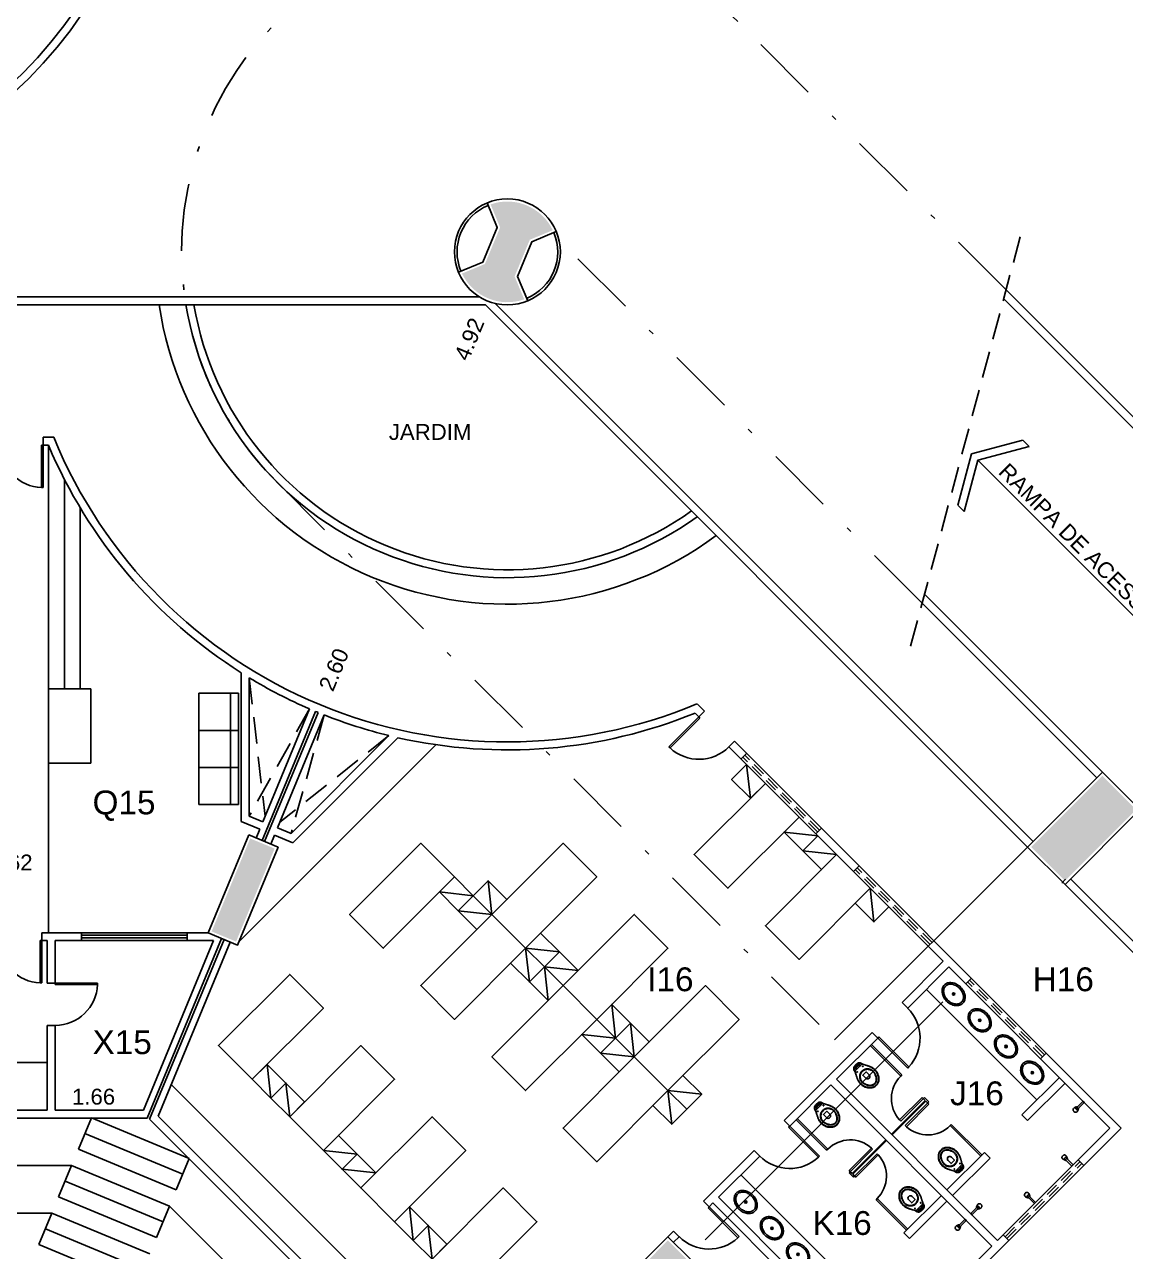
# Model space of a CAD drawing. Extents: x 652 to 872, y -56 to 210.
# Drawn here: x 791.13 to 811.92, y 169.76 to 192.92 of the extents above; entities that cross this region are included whole.
import ezdxf

# ---------------------------------------------------------------- set-up
doc = ezdxf.new("R2010")
doc.units = 0
doc.header["$LTSCALE"] = 2
doc.header["$PDMODE"] = 3
doc.linetypes.add('DASHDOT2', pattern=[12.7, 6.35, -3.175, 0, -3.175])
doc.linetypes.add('HIDDEN', pattern=[0.375, 0.25, -0.125])
doc.layers.get('0').update_dxf_attribs({"linetype": 'CONTINUOUS'})
doc.layers.get('DEFPOINTS').update_dxf_attribs({"linetype": 'CONTINUOUS'})
for name, color, linetype in [('ARQUIBANCADA-ARY', 2, 'CONTINUOUS'), ('DIVISÓRIAS-ARY', 2, 'CONTINUOUS'), ('ESCADA-ARY', 7, 'CONTINUOUS'), ('ESQUADRIA-ALTA-ARY', 7, 'HIDDEN'), ('ESQUADRIA-ARY', 2, 'CONTINUOUS'), ('HACHURAS-ARY', 9, 'CONTINUOUS'), ('INDIC-CORTE-TBS', 4, 'DASHDOT2'), ('INDICAÇÕES-ARY', 2, 'CONTINUOUS'), ('L_DECA', 7, 'CONTINUOUS'), ('MOBILIÁRIO-ARY', 7, 'CONTINUOUS'), ('PAREDE-ALTA-ARY', 1, 'CONTINUOUS'), ('PAREDE-BAIXA-ARY', 2, 'CONTINUOUS'), ('PEÇAS-SANIT-ARY', 7, 'CONTINUOUS'), ('PILAR-RED-ARY', 5, 'CONTINUOUS'), ('PILARES-PRINC-ARY', 5, 'CONTINUOUS'), ('PROJ-COBERTURA-ARY', 7, 'DASHDOT2'), ('RAMPA-ARY', 2, 'CONTINUOUS'), ('RAMPA-INT-ARY', 7, 'CONTINUOUS'), ('RAMPA-PROJ-ARY', 7, 'HIDDEN'), ('TEXTO-PB-COR-ARY', 12, 'CONTINUOUS'), ('TEXTO-PB-COTAS-ARY', 12, 'CONTINUOUS')]:
    doc.layers.add(name, color=color, linetype=linetype)
doc.styles.add('ARIAL', font='arial.ttf', dxfattribs={"height": 0.5})
doc.styles.add('SEM_ESCALA', font='arial.ttf')
doc.dimstyles.new('DIMTIC100-ARY', dxfattribs={"dimtxt": 0.3, "dimasz": 0.12, "dimexe": 0.1, "dimexo": 0.15, "dimgap": 0.1, "dimtad": 1, "dimjust": 1, "dimtoh": 1, "dimrnd": 0.01, "dimzin": 0, "dimdsep": 46, "dimtxsty": 'SEM_ESCALA', "dimblk1": 'NONE', "dimblk2": 'NONE', "dimsah": 1, "dimcen": -0.1, "dimdle": 0.06, "dimse1": 1, "dimse2": 1, "dimsd1": 1, "dimsd2": 1, "dimclrd": 1, "dimclre": 1, "dimclrt": 2, "dimadec": 0, "dimazin": 0, "dimtfac": 1, "dimtix": 1, "dimtmove": 2, "dimatfit": 3, "dimldrblk": 'NONE', "dimfxl": 1, "dimtolj": 1, "dimtzin": 0, "dimarcsym": 0})

# ---------------------------------------------------------------- blocks, each defined once
blk = doc.blocks.new('CHUVEIRO')
at = {"layer": 'PEÇAS-SANIT-ARY'}
for p, q in [((-0.029, 0.168), (-0.043, 0.208)), ((-0.015, 0.17), (0.015, 0.17)), ((-0.015, 0), (-0.015, 0.17)), ((0.015, 0), (-0.015, 0)), ((0.015, 0.17), (0.015, 0)), ((0.043, 0.207), (0.03, 0.175))]:
    blk.add_line(p, q, dxfattribs=at)
for points in [[(0.045, 0.22, 0.109452), (0.042, 0.235, 0.102376), (0.032, 0.248, 0.093737), (0.017, 0.257, 0.088426), (0, 0.26, 0.088426), (-0.017, 0.257, 0.093737), (-0.032, 0.248, 0.102376), (-0.042, 0.235, 0.109452), (-0.045, 0.22, 0.085068), (-0.043, 0.208, 0.102376)], [(0.015, 0.153, 0.061293), (0.021, 0.157, 0.104065), (0.028, 0.166, 0.115836), (0.03, 0.175, 0.115836), (0.028, 0.184, 0.104065), (0.021, 0.193, 0.09084), (0.012, 0.198, 0.083285), (0, 0.2, 0.083285), (-0.012, 0.198, 0.09084), (-0.021, 0.193, 0.104065), (-0.028, 0.184, 0.115836), (-0.03, 0.175, 0.115836), (-0.028, 0.166, 0.104065), (-0.021, 0.157, 0.061293), (-0.015, 0.153, 0.083285)], [(0.043, 0.207, 0.093692), (0.045, 0.22, 0.109452)]]:
    blk.add_lwpolyline(points, format="xyb", dxfattribs=at)
blk = doc.blocks.new('CUB01')
at = {"layer": 'L_DECA'}
blk.add_lwpolyline([(-24.5, -18.7, 0.124977), (-22.8, -25.6, 0.105809), (-17.3, -31.9, 0.086634), (-9.6, -35.9, 0.076682), (0, -37.4, 0.076682), (9.6, -35.9, 0.086634), (17.3, -31.9, 0.105809), (22.8, -25.6, 0.124977), (24.5, -18.7, 0.124977), (22.8, -11.8, 0.105809), (17.3, -5.5, 0.086634), (9.6, -1.5, 0.076682), (0, 0, 0.076682), (-9.6, -1.5, 0.086634), (-17.3, -5.5, 0.105809), (-22.8, -11.8, 0.124977)], format="xyb", close=True, dxfattribs=at)
at = {"layer": 'L_DECA', "color": 1}
blk.add_lwpolyline([(0.1, -2.9, 0.074123), (-8.3, -4.1, 0.084852), (-15, -7.5, 0.106323), (-19.8, -12.9, 0.128843), (-21.3, -18.6, 0.128843), (-19.8, -24.4, 0.106323), (-15, -29.8, 0.084852), (-8.3, -33.1, 0.074123), (0.1, -34.4, 0.074123), (8.6, -33.1, 0.084852), (15.3, -29.8, 0.106323), (20, -24.4, 0.128843), (21.5, -18.6, 0.128843), (20, -12.9, 0.106323), (15.3, -7.5, 0.084852), (8.6, -4.1, 0.074123)], format="xyb", close=True, dxfattribs=at)
for radius in [2.25, 1.06]:
    blk.add_circle((0.1, -18.7), radius, dxfattribs=at)
blk = doc.blocks.new('RAV10')
at = {"layer": 'L_DECA'}
blk.add_lwpolyline([(4.6, -12.9), (8.2, -12.9), (8.2, -12.9), (8.7, -13), (9.2, -13.2), (9.6, -13.5), (9.9, -14), (10.1, -14.3), (10.1, -14.3), (10.1, -14.3), (10.1, -14.3), (10.1, -14.3), (10.1, -14.3), (12.2, -18), (12.2, -18), (12.5, -18.6), (12.8, -19.1), (13.1, -19.6), (13.3, -20.1), (13.3, -20.1), (13.6, -20.6), (13.9, -21.1), (14.2, -21.5), (14.5, -22.1), (14.7, -22.6), (15, -23.1), (15.3, -23.6), (15.5, -24.1), (15.5, -24.1), (15.9, -24.8), (16.3, -25.6), (16.6, -26.3), (16.9, -27), (17.2, -27.8), (17.5, -28.6), (17.8, -29.4), (18, -30.2), (18, -30.2), (18.3, -31.4), (18.6, -32.6), (18.8, -33.9), (19, -35.2), (19.1, -36.4), (19.1, -37.7), (19.1, -39), (19, -40.3), (19, -40.3), (18.8, -41.6), (18.6, -42.9), (18.2, -44.2), (17.9, -45.5), (17.4, -46.8), (16.9, -48), (16.4, -49.3), (15.8, -50.4), (15.8, -50.4), (15.2, -51.4), (14.6, -52.3), (13.9, -53.1), (13.3, -53.9), (12.5, -54.8), (11.7, -55.5), (10.9, -56.3), (10.1, -57), (10.1, -57), (9, -57.8), (7.9, -58.5), (6.6, -59.1), (5.4, -59.6), (4.1, -60), (2.8, -60.3), (1.4, -60.4), (0, -60.5), (0, -60.5), (-1.4, -60.4), (-2.7, -60.3), (-4, -60), (-5.3, -59.6), (-6.6, -59.1), (-7.8, -58.5), (-9, -57.8), (-10.1, -57), (-10.1, -57), (-10.9, -56.3), (-11.7, -55.5), (-12.5, -54.8), (-13.2, -53.9), (-13.9, -53.1), (-14.5, -52.3), (-15.1, -51.4), (-15.7, -50.4), (-15.7, -50.4), (-16.3, -49.3), (-16.9, -48), (-17.4, -46.8), (-17.8, -45.5), (-18.2, -44.2), (-18.5, -42.9), (-18.7, -41.6), (-19, -40.3), (-19, -40.3), (-19, -39), (-19, -37.7), (-19, -36.4), (-18.9, -35.2), (-18.7, -33.9), (-18.5, -32.6), (-18.2, -31.4), (-17.9, -30.2), (-17.9, -30.2), (-17.7, -29.4), (-17.4, -28.6), (-17.1, -27.8), (-16.9, -27), (-16.6, -26.3), (-16.2, -25.6), (-15.8, -24.8), (-15.5, -24.1), (-15.5, -24.1), (-15.2, -23.6), (-15, -23.1), (-14.7, -22.6), (-14.4, -22.1), (-14.2, -21.5), (-13.9, -21.1), (-13.6, -20.6), (-13.3, -20.1), (-13.3, -20.1), (-13.1, -19.6), (-12.8, -19.1), (-12.4, -18.6), (-12.1, -18), (-10.1, -14.3), (-10.1, -14.3), (-10.1, -14.3), (-10.1, -14.3), (-10.1, -14.3), (-10.1, -14.3), (-9.8, -14), (-9.8, -14), (-9.6, -13.5), (-9.1, -13.2), (-8.6, -13), (-8.1, -12.9), (-4.5, -12.9)], dxfattribs=at)
at = {"layer": 'L_DECA', "color": 1}
for points in [[(12.2, -18), (13.3, -20.1), (13.3, -20.1), (13.6, -20.6), (13.8, -21.1), (14.1, -21.5), (14.3, -22.1), (14.5, -22.6), (14.7, -23.1), (15, -23.6), (15.2, -24.1), (15.2, -24.1), (15.5, -24.8), (15.9, -25.6), (16.2, -26.3), (16.6, -27.1), (16.9, -27.8), (17.1, -28.5), (17.4, -29.4), (17.6, -30.2), (17.6, -30.2), (17.9, -31.4), (18.1, -32.6), (18.3, -33.9), (18.5, -35.2), (18.5, -36.4), (18.5, -37.7), (18.5, -39), (18.4, -40.3), (18.4, -40.3), (18.2, -41.6), (17.9, -42.9), (17.6, -44.2), (17.2, -45.5), (16.7, -46.8), (16.2, -48), (15.6, -49.3), (15, -50.4), (15, -50.4), (14.4, -51.2), (13.9, -52), (13.3, -52.8), (12.8, -53.5), (12.2, -54.2), (11.5, -54.9), (10.9, -55.5), (10.1, -56.2), (10.1, -56.2), (9, -57.1), (7.9, -57.8), (6.6, -58.4), (5.4, -58.9), (4.1, -59.3), (2.8, -59.6), (1.4, -59.8), (0, -59.8), (0, -59.8), (-1.4, -59.8), (-2.7, -59.6), (-4.1, -59.3), (-5.3, -58.9), (-6.6, -58.4), (-7.8, -57.8), (-9, -57.1), (-10.1, -56.2), (-10.1, -56.2), (-10.8, -55.5), (-11.5, -54.9), (-12.1, -54.2), (-12.7, -53.5), (-13.3, -52.8), (-13.9, -52), (-14.4, -51.2), (-14.9, -50.4), (-14.9, -50.4), (-15.5, -49.3), (-16.1, -48), (-16.6, -46.8), (-17.1, -45.5), (-17.5, -44.2), (-17.9, -42.9), (-18.1, -41.6), (-18.3, -40.3), (-18.3, -40.3), (-18.4, -39.1), (-18.5, -37.7), (-18.5, -36.4), (-18.4, -35.2), (-18.2, -33.9), (-18, -32.6), (-17.8, -31.4), (-17.5, -30.2), (-17.5, -30.2), (-17.3, -29.4), (-17, -28.6), (-16.8, -27.8), (-16.5, -27.1), (-16.2, -26.3), (-15.8, -25.6), (-15.5, -24.8), (-15.2, -24.1), (-15.2, -24.1), (-15, -23.6), (-14.7, -23.1), (-14.5, -22.6), (-14.2, -22.1), (-14, -21.5), (-13.7, -21.1), (-13.5, -20.6), (-13.2, -20.1), (-12.1, -18)], [(-12.9, -30.2), (-12.9, -30.2), (-12.4, -29.3), (-11.9, -28.4), (-11.2, -27.7), (-10.6, -26.9), (-9.9, -26.2), (-9.2, -25.6), (-8.4, -25), (-7.5, -24.4), (-6.7, -23.9), (-5.8, -23.5), (-4.9, -23.1), (-3.9, -22.8), (-3, -22.6), (-2, -22.4), (-1, -22.3), (0, -22.2), (0, -22.2), (1, -22.3), (2, -22.4), (3, -22.6), (4, -22.8), (5, -23.1), (5.8, -23.5), (6.8, -23.9), (7.6, -24.4), (8.5, -25), (9.3, -25.6), (10, -26.2), (10.6, -26.9), (11.3, -27.7), (12, -28.4), (12.5, -29.3), (13, -30.2), (13, -30.2), (13.6, -31.3), (14, -32.6), (14.3, -33.8), (14.6, -35.1), (14.7, -36.4), (14.7, -37.7), (14.7, -39), (14.4, -40.3), (14.4, -40.3), (14.2, -41.6), (13.8, -42.9), (13.4, -44.2), (12.9, -45.5), (12.4, -46.8), (11.7, -48), (11.1, -49.3), (10.4, -50.4), (10.4, -50.4), (9.4, -51.7), (8.4, -52.8), (7.2, -53.8), (5.9, -54.6), (4.5, -55.2), (3.1, -55.8), (1.5, -56.1), (0, -56.2), (0, -56.2), (-1.5, -56.1), (-3.1, -55.8), (-4.4, -55.2), (-5.8, -54.6), (-7.1, -53.8), (-8.3, -52.8), (-9.3, -51.7), (-10.3, -50.4), (-10.3, -50.4), (-11, -49.3), (-11.7, -48), (-12.3, -46.8), (-12.8, -45.5), (-13.3, -44.2), (-13.7, -42.9), (-14.1, -41.6), (-14.4, -40.3), (-14.4, -40.3), (-14.6, -39), (-14.7, -37.7), (-14.6, -36.4), (-14.5, -35.1), (-14.2, -33.8), (-13.9, -32.6), (-13.5, -31.3), (-12.9, -30.2)], [(-12, -30.2), (-12, -30.2), (-11.5, -29.4), (-11, -28.6), (-10.4, -27.9), (-9.8, -27.2), (-9.1, -26.7), (-8.5, -26.1), (-7.7, -25.5), (-6.9, -25), (-6.1, -24.6), (-5.3, -24.2), (-4.5, -23.9), (-3.6, -23.6), (-2.8, -23.4), (-1.8, -23.2), (-0.9, -23.2), (0, -23.1), (0, -23.1), (0.9, -23.2), (1.9, -23.2), (2.8, -23.4), (3.6, -23.6), (4.5, -23.9), (5.4, -24.2), (6.2, -24.6), (7, -25), (7.7, -25.5), (8.5, -26.1), (9.2, -26.7), (9.8, -27.2), (10.4, -27.9), (11, -28.6), (11.5, -29.4), (12, -30.2), (12, -30.2), (12.7, -31.3), (13.2, -32.6), (13.6, -33.8), (13.9, -35), (14.1, -36.4), (14.1, -37.7), (14.1, -39), (13.9, -40.3), (13.9, -40.3), (13.6, -41.7), (13.2, -43), (12.8, -44.3), (12.3, -45.5), (11.7, -46.9), (11.1, -48.1), (10.4, -49.3), (9.6, -50.4), (9.6, -50.4), (8.8, -51.6), (7.8, -52.6), (6.7, -53.5), (5.5, -54.2), (4.2, -54.8), (2.8, -55.3), (1.5, -55.5), (0, -55.7), (0, -55.7), (-1.5, -55.5), (-2.8, -55.3), (-4.2, -54.8), (-5.4, -54.2), (-6.6, -53.5), (-7.7, -52.6), (-8.7, -51.6), (-9.6, -50.4), (-9.6, -50.4), (-10.3, -49.3), (-11, -48.1), (-11.7, -46.9), (-12.2, -45.5), (-12.7, -44.3), (-13.1, -43), (-13.5, -41.7), (-13.8, -40.3), (-13.8, -40.3), (-14, -39), (-14.1, -37.7), (-14, -36.4), (-13.9, -35), (-13.6, -33.8), (-13.2, -32.6), (-12.7, -31.3), (-12, -30.2)], [(-7.7, -9.4), (-8.1, -10.1), (-8.5, -10.8), (-8.6, -11.4), (-8.8, -12.2), (-8.8, -13.1)], [(-5.1, -12.9), (-5.1, -9.7), (-5.1, -7.8), (-5.1, -7.8), (-5.2, -7.6), (-5.3, -7.5), (-5.5, -7.4), (-5.9, -7.6), (-5.9, -7.6), (-6.4, -8), (-7.1, -8.6), (-7.7, -9.4)], [(5.1, -9.3), (5, -8.9), (4.6, -8.3), (3.9, -7.8), (3.1, -7.7), (0, -7.7), (-3.1, -7.7), (-3.1, -7.7), (-3.9, -7.8), (-4.5, -8.3), (-5, -8.9), (-5.1, -9.7)], [(4.6, -12.9), (4.6, -12.9), (4.2, -12.9), (3.9, -12.6), (3.6, -12.4), (3.6, -12), (3.6, -10.7), (3.6, -10.7), (3.6, -10.5), (3.6, -10.4), (3.7, -10.2), (3.9, -10.1), (3.9, -10.1), (3.9, -9.9), (3.9, -9.7), (3.8, -9.5), (3.6, -9.4), (0, -9.4), (-3.5, -9.4), (-3.5, -9.4), (-3.7, -9.5), (-3.9, -9.7), (-3.9, -9.9), (-3.8, -10.1), (-3.8, -10.1), (-3.6, -10.2), (-3.6, -10.4), (-3.5, -10.5), (-3.5, -10.7), (-3.5, -12), (-3.5, -12), (-3.6, -12.4), (-3.8, -12.6), (-4.1, -12.9), (-4.5, -12.9)], [(3.7, -10.3), (0, -10.3), (-3.6, -10.3)], [(5.1, -12.9), (5.1, -9.7), (5.1, -7.8), (5.1, -7.8), (5.2, -7.6), (5.3, -7.5), (5.5, -7.4), (5.9, -7.6), (5.9, -7.6), (6.4, -8), (7.1, -8.6), (7.7, -9.4)], [(7.7, -9.4), (8.1, -10.1), (8.5, -10.8), (8.6, -11.4), (8.8, -12.2), (8.8, -13.1)], [(-4.5, -37), (-4.5, -29), (0, -29)], [(4.6, -37), (4.6, -29), (0, -29)]]:
    blk.add_lwpolyline(points, dxfattribs=at)
at = {"layer": 'L_DECA', "color": 7}
for points in [[(10.1, -14.3), (10.1, -14.3), (10.1, -14.3), (10.1, -14.3), (10.1, -14.3), (10.1, -14.3), (9.6, -11.3), (9.6, -11.3), (9.3, -10.2), (8.9, -9.3), (8.3, -8.5), (7.7, -7.7), (6.9, -7), (6.1, -6.5), (5.1, -6.2), (4.1, -5.9), (4.1, -5.9), (3.6, -5.8), (3.1, -5.7), (2.6, -5.6), (2, -5.6), (1.5, -5.6), (1, -5.5), (0.5, -5.5), (0, -5.5), (0, -5.5), (-0.5, -5.5), (-1, -5.5), (-1.5, -5.6), (-2, -5.6), (-2.5, -5.6), (-3, -5.7), (-3.5, -5.8), (-4, -5.9), (-4, -5.9), (-5, -6.2), (-6, -6.5), (-6.9, -7), (-7.6, -7.7), (-8.2, -8.5), (-8.8, -9.3), (-9.3, -10.2), (-9.6, -11.3), (-10, -14.3), (-10, -14.3), (-10, -14.3), (-10, -14.3), (-10, -14.3), (-10.1, -14.3)], [(-4.5, -12.9), (0, -12.9)], [(4.6, -12.9), (0, -12.9)]]:
    blk.add_lwpolyline(points, dxfattribs=at)
at = {"layer": 'L_DECA', "color": 1}
for centre in [(-7.6, -17), (7.6, -17)]:
    blk.add_circle(centre, 0.672, dxfattribs=at)
blk.add_arc((0, -37), 4.56, 180, 0, dxfattribs=at)
blk = doc.blocks.new('*D115')
at = {"layer": 'DEFPOINTS', "color": 0, "linetype": 'ByBlock', "ltscale": 0.5}
for p in [(784.96, 176.842), (784.96, 175.774), (791.585, 175.774)]:
    blk.add_point(p, dxfattribs=at)
at = {"color": 2, "linetype": 'ByBlock', "ltscale": 0.5, "insert": (790.876, 177.096), "char_height": 0.3, "attachment_point": 5, "style": 'SEM_ESCALA'}
blk.add_mtext('\\A1;6.62', dxfattribs=at)
blk = doc.blocks.new('_NONE')
at = {"color": 0, "linetype": 'ByBlock', "ltscale": 0.5}
blk.add_circle((0, 0), 0.25, dxfattribs=at)
blk = doc.blocks.new('*D116')
at = {"layer": 'DEFPOINTS', "color": 0, "linetype": 'ByBlock', "ltscale": 0.5}
for p in [(791.71, 172.424), (793.375, 172.424), (793.375, 172.424)]:
    blk.add_point(p, dxfattribs=at)
at = {"color": 2, "linetype": 'ByBlock', "ltscale": 0.5, "insert": (792.435, 172.677), "char_height": 0.3, "attachment_point": 5, "style": 'SEM_ESCALA'}
blk.add_mtext('\\A1;1.66', dxfattribs=at)
blk = doc.blocks.new('*D117')
at = {"layer": 'DEFPOINTS', "color": 0, "linetype": 'ByBlock', "ltscale": 0.5}
for p in [(788.56, 172.427), (791.56, 172.427), (791.56, 172.424)]:
    blk.add_point(p, dxfattribs=at)
at = {"color": 2, "linetype": 'ByBlock', "ltscale": 0.5, "insert": (789.269, 172.677), "char_height": 0.3, "attachment_point": 5, "style": 'SEM_ESCALA'}
blk.add_mtext('\\A1;3.00', dxfattribs=at)
blk = doc.blocks.new('*D129')
at = {"layer": 'DEFPOINTS', "color": 0, "linetype": 'ByBlock', "ltscale": 0.5}
for p in [(797.702, 182.48), (797.929, 182.386), (796.707, 180.078)]:
    blk.add_point(p, dxfattribs=at)
at = {"color": 2, "linetype": 'ByBlock', "ltscale": 0.5, "insert": (796.973, 180.739), "char_height": 0.3, "attachment_point": 5, "rotation": 67.5, "style": 'SEM_ESCALA'}
blk.add_mtext('\\A1;2.60', dxfattribs=at)
blk = doc.blocks.new('*D130')
at = {"layer": 'DEFPOINTS', "color": 0, "linetype": 'ByBlock', "ltscale": 0.5}
for p in [(799.833, 187.624), (797.951, 183.081), (798.154, 182.997)]:
    blk.add_point(p, dxfattribs=at)
at = {"color": 2, "linetype": 'ByBlock', "ltscale": 0.5, "insert": (799.529, 186.977), "char_height": 0.3, "attachment_point": 5, "rotation": 67.5, "style": 'SEM_ESCALA'}
blk.add_mtext('\\A1;4.92', dxfattribs=at)

msp = doc.modelspace()

# ---------------------------------------------------------------- hatches: boundary and pattern name
at = {"layer": 'HACHURAS-ARY', "ltscale": 0.5}
for points in [[(800.671, 188.854), (801.104, 189.033, 0.383694), (799.93, 189.52), (800.11, 189.086), (799.823, 188.395), (799.39, 188.215, 0.383694), (800.564, 187.729), (800.384, 188.162)], [(812.117, 178.097), (811.481, 178.734), (810.137, 177.39), (810.774, 176.754)], [(795.853, 177.361), (795.391, 177.553), (794.664, 175.797), (795.126, 175.606)], [(803.632, 169.612), (803.278, 169.966), (801.935, 168.622), (802.289, 168.269)]]:
    msp.add_hatch(color=256, dxfattribs=at).paths.add_polyline_path(points)

# ---------------------------------------------------------------- linework, layer by layer
at = {"layer": 'ARQUIBANCADA-ARY'}
for p, q in [((792.394, 172.277), (792.149, 171.686)), ((794.241, 171.512), (792.394, 172.277)), ((794.119, 171.216), (792.271, 171.982)), ((793.996, 170.921), (792.149, 171.686)), ((780.51, 171.377), (792.021, 171.377)), ((792.021, 171.377), (791.776, 170.786)), ((793.869, 170.612), (792.021, 171.377)), ((794.241, 171.512), (793.996, 170.921)), ((793.746, 170.316), (791.898, 171.082)), ((793.624, 170.021), (791.776, 170.786)), ((780.51, 170.477), (791.648, 170.477)), ((791.648, 170.477), (791.403, 169.886)), ((793.496, 169.712), (791.648, 170.477)), ((793.869, 170.612), (793.624, 170.021)), ((793.869, 170.612), (802.008, 162.473)), ((793.373, 169.416), (791.526, 170.182)), ((793.251, 169.121), (791.403, 169.886))]:
    msp.add_line(p, q, dxfattribs=at)
at = {"layer": 'DIVISÓRIAS-ARY'}
for p, q in [((791.455, 184.175), (791.455, 184.974)), ((791.485, 184.974), (791.455, 184.974)), ((791.485, 184.175), (791.485, 184.974)), ((791.455, 184.175), (791.485, 184.175)), ((803.297, 179.282), (803.862, 179.847)), ((803.318, 179.261), (803.883, 179.826)), ((803.862, 179.847), (803.883, 179.826)), ((803.318, 179.261), (803.297, 179.282)), ((791.43, 174.825), (791.43, 175.624)), ((791.46, 175.624), (791.43, 175.624)), ((791.46, 174.825), (791.46, 175.624)), ((791.43, 174.825), (791.46, 174.825)), ((792.51, 174.824), (791.71, 174.824)), ((791.71, 174.824), (791.71, 174.794)), ((792.51, 174.794), (791.71, 174.794)), ((792.51, 174.794), (792.51, 174.824)), ((807.238, 173.784), (807.259, 173.805)), ((807.804, 173.219), (807.238, 173.784)), ((807.825, 173.24), (807.259, 173.805)), ((807.673, 173.066), (807.097, 173.643)), ((807.694, 173.088), (807.118, 173.664)), ((807.825, 173.24), (807.804, 173.219)), ((807.673, 173.066), (807.694, 173.088)), ((808.133, 172.607), (807.496, 171.97)), ((808.147, 172.593), (807.511, 171.956)), ((807.652, 172.24), (808.076, 172.663)), ((807.674, 172.218), (808.119, 172.663)), ((807.759, 172.134), (808.203, 172.579)), ((807.78, 172.112), (808.203, 172.536)), ((808.097, 172.642), (808.076, 172.663)), ((808.133, 172.607), (808.097, 172.642)), ((808.203, 172.579), (808.119, 172.663)), ((808.182, 172.557), (808.147, 172.593)), ((808.182, 172.557), (808.203, 172.536)), ((805.577, 172.122), (805.555, 172.101)), ((806.121, 171.536), (805.555, 172.101)), ((806.142, 171.557), (805.577, 172.122)), ((806.273, 171.666), (805.697, 172.243)), ((806.294, 171.688), (805.718, 172.264)), ((807.652, 172.24), (807.674, 172.218)), ((807.78, 172.112), (807.759, 172.134)), ((808.607, 172.133), (808.628, 172.154)), ((809.183, 171.557), (808.607, 172.133)), ((809.204, 171.578), (808.628, 172.154)), ((806.754, 171.228), (807.39, 171.864)), ((806.768, 171.214), (807.404, 171.85)), ((806.294, 171.688), (806.273, 171.666)), ((807.121, 171.708), (806.697, 171.284)), ((807.142, 171.687), (806.697, 171.242)), ((807.227, 171.602), (806.782, 171.157)), ((807.121, 171.708), (807.142, 171.687)), ((807.248, 171.581), (807.227, 171.602)), ((806.121, 171.536), (806.142, 171.557)), ((807.248, 171.581), (806.825, 171.157)), ((806.719, 171.263), (806.697, 171.284)), ((806.782, 171.157), (806.697, 171.242)), ((806.754, 171.228), (806.719, 171.263)), ((806.803, 171.178), (806.768, 171.214)), ((806.803, 171.178), (806.825, 171.157)), ((807.228, 170.754), (807.206, 170.733)), ((807.783, 170.157), (807.206, 170.733)), ((807.804, 170.178), (807.228, 170.754)), ((804.056, 170.602), (804.035, 170.581)), ((804.6, 170.016), (804.035, 170.581)), ((804.622, 170.037), (804.056, 170.602)), ((804.6, 170.016), (804.622, 170.037))]:
    msp.add_line(p, q, dxfattribs=at)
at = {"layer": 'DIVISÓRIAS-ARY', "color": 7, "ltscale": 0.5}
for centre, radius, start, end in [((791.46, 175.624), 0.8, 180, 267.8509), ((791.71, 174.824), 0.8, 270, 357.8509), ((808.097, 172.642), 0.6, 135, 222.134), ((808.182, 172.557), 0.6, 227.866, 315), ((806.719, 171.263), 0.6, 47.866, 135), ((806.803, 171.178), 0.6, 315, 42.134)]:
    msp.add_arc(centre, radius, start, end, dxfattribs=at)
at = {"layer": 'ESCADA-ARY', "ltscale": 0.5}
for p, q in [((791.585, 184.974), (791.585, 180.374)), ((791.885, 184.331), (791.885, 180.374)), ((792.185, 183.791), (792.185, 180.374))]:
    msp.add_line(p, q, dxfattribs=at)
at = {"layer": 'ESQUADRIA-ALTA-ARY', "ltscale": 0.5}
for p, q in [((804.657, 179.052), (804.763, 179.158)), ((806.107, 177.673), (804.693, 179.087)), ((806.142, 177.709), (804.728, 179.123)), ((806.072, 177.638), (806.178, 177.744)), ((806.779, 176.931), (806.885, 177.037)), ((808.228, 175.552), (806.814, 176.966)), ((808.264, 175.587), (806.849, 177.001)), ((808.193, 175.517), (808.299, 175.623)), ((808.193, 175.517), (808.299, 175.623)), ((808.9, 174.809), (809.006, 174.915)), ((810.35, 173.431), (808.935, 174.845)), ((810.385, 173.466), (808.971, 174.88)), ((810.314, 173.395), (810.42, 173.501)), ((809.642, 170.036), (811.057, 171.451)), ((809.678, 170.001), (811.092, 171.415)), ((811.021, 171.486), (811.127, 171.38)), ((809.607, 170.072), (809.713, 169.966))]:
    msp.add_line(p, q, dxfattribs=at)
at = {"layer": 'ESQUADRIA-ARY', "color": 7, "ltscale": 0.5}
for p, q in [((794.205, 175.774), (792.205, 175.774)), ((794.205, 175.624), (792.205, 175.624))]:
    msp.add_line(p, q, dxfattribs=at)
at = {"layer": 'ESQUADRIA-ARY', "ltscale": 0.5}
for p, q in [((794.205, 175.724), (792.205, 175.724)), ((794.205, 175.674), (792.205, 175.674))]:
    msp.add_line(p, q, dxfattribs=at)
at = {"layer": 'INDIC-CORTE-TBS', "ltscale": 0.5}
msp.add_line((722.52, 88.518), (826.519, 192.516), dxfattribs=at)
at = {"layer": 'INDICAÇÕES-ARY', "color": 2, "linetype": 'HIDDEN'}
msp.add_line((809.929, 188.909), (807.859, 181.182), dxfattribs=at)
at = {"layer": 'MOBILIÁRIO-ARY', "ltscale": 0.5}
for p, q in [((794.423, 180.292), (794.423, 178.192)), ((795.173, 180.292), (794.423, 180.292)), ((795.023, 180.292), (795.023, 178.192)), ((795.173, 180.292), (795.173, 178.192)), ((795.173, 179.592), (794.423, 179.592)), ((795.173, 178.892), (794.423, 178.892)), ((804.834, 178.31), (804.763, 178.946)), ((795.173, 178.192), (794.423, 178.192)), ((805.471, 177.673), (806.107, 177.602)), ((805.824, 177.32), (806.46, 177.249)), ((799.884, 176.754), (799.955, 176.118)), ((798.965, 176.542), (799.602, 176.471)), ((807.168, 175.976), (807.097, 176.613)), ((799.319, 176.188), (799.955, 176.118)), ((801.228, 175.41), (800.591, 175.481)), ((800.662, 174.845), (800.591, 175.481)), ((801.581, 175.057), (800.945, 175.128)), ((801.016, 174.491), (800.945, 175.128)), ((802.218, 174.421), (802.289, 173.784)), ((802.571, 174.067), (802.642, 173.431)), ((801.652, 173.855), (802.289, 173.784)), ((802.006, 173.501), (802.642, 173.431)), ((795.712, 173.289), (795.783, 172.653)), ((796.066, 172.936), (796.137, 172.299)), ((803.915, 172.723), (803.278, 172.794)), ((803.349, 172.158), (803.278, 172.794)), ((797.409, 171.592), (796.773, 171.663)), ((797.763, 171.239), (797.127, 171.309)), ((798.399, 170.602), (798.47, 169.966)), ((798.753, 170.249), (798.824, 169.612))]:
    msp.add_line(p, q, dxfattribs=at)
at = {"layer": 'MOBILIÁRIO-ARY'}
for p, q in [((795.177, 175.601), (798.898, 179.322)), ((791.56, 173.324), (788.56, 173.324))]:
    msp.add_line(p, q, dxfattribs=at)
for points in [[(805.117, 178.592), (804.834, 178.31), (804.481, 178.663), (804.763, 178.946)], [(805.753, 177.956), (804.41, 176.613), (803.773, 177.249), (805.117, 178.592)], [(805.753, 177.956), (805.471, 177.673), (805.824, 177.32), (806.107, 177.602)], [(799.248, 176.825), (797.904, 175.481), (797.268, 176.118), (798.612, 177.461)], [(799.955, 176.118), (801.299, 177.461), (801.935, 176.825), (800.591, 175.481)], [(806.46, 177.249), (806.178, 176.966), (805.824, 177.32), (806.107, 177.602)], [(807.097, 176.613), (805.753, 175.269), (805.117, 175.905), (806.46, 177.249)], [(799.248, 176.825), (798.965, 176.542), (799.319, 176.188), (799.602, 176.471)], [(799.955, 176.118), (800.238, 176.4), (799.884, 176.754), (799.602, 176.471)], [(799.955, 176.118), (799.672, 175.835), (799.319, 176.188), (799.602, 176.471)], [(807.097, 176.613), (806.814, 176.33), (807.168, 175.976), (807.45, 176.259)], [(799.955, 176.118), (798.612, 174.774), (799.248, 174.138), (800.591, 175.481)], [(801.935, 174.138), (803.278, 175.481), (802.642, 176.118), (801.299, 174.774)], [(800.591, 175.481), (800.874, 175.764), (801.228, 175.41), (800.945, 175.128)], [(800.591, 175.481), (800.309, 175.198), (800.662, 174.845), (800.945, 175.128)], [(801.299, 174.774), (801.581, 175.057), (801.228, 175.41), (800.945, 175.128)], [(801.299, 174.774), (801.016, 174.491), (800.662, 174.845), (800.945, 175.128)], [(795.43, 173.006), (796.773, 174.35), (796.137, 174.986), (794.793, 173.643)], [(801.935, 174.138), (800.591, 172.794), (799.955, 173.431), (801.299, 174.774)], [(803.278, 172.794), (804.622, 174.138), (803.986, 174.774), (802.642, 173.431)], [(801.935, 174.138), (802.218, 174.421), (802.571, 174.067), (802.289, 173.784)], [(801.935, 174.138), (801.652, 173.855), (802.006, 173.501), (802.289, 173.784)], [(802.642, 173.431), (802.925, 173.713), (802.571, 174.067), (802.289, 173.784)], [(802.642, 173.431), (802.359, 173.148), (802.006, 173.501), (802.289, 173.784)], [(796.137, 172.299), (797.48, 173.643), (798.117, 173.006), (796.773, 171.663)], [(795.43, 173.006), (795.712, 173.289), (796.066, 172.936), (795.783, 172.653)], [(803.278, 172.794), (801.935, 171.451), (801.299, 172.087), (802.642, 173.431)], [(803.278, 172.794), (803.561, 173.077), (803.915, 172.723), (803.632, 172.441)], [(796.137, 172.299), (796.42, 172.582), (796.066, 172.936), (795.783, 172.653)], [(803.278, 172.794), (802.996, 172.511), (803.349, 172.158), (803.632, 172.441)], [(798.117, 170.319), (799.46, 171.663), (798.824, 172.299), (797.48, 170.956)], [(796.773, 171.663), (797.056, 171.946), (797.409, 171.592), (797.127, 171.309)], [(797.48, 170.956), (797.763, 171.239), (797.409, 171.592), (797.127, 171.309)], [(799.46, 168.976), (800.804, 170.319), (800.167, 170.956), (798.824, 169.612)], [(798.117, 170.319), (798.399, 170.602), (798.753, 170.249), (798.47, 169.966)], [(798.824, 169.612), (799.107, 169.895), (798.753, 170.249), (798.47, 169.966)]]:
    msp.add_lwpolyline(points, close=True, dxfattribs=at)
at = {"layer": 'PAREDE-ALTA-ARY'}
for p, q in [((791.485, 185.124), (791.685, 185.124)), ((791.485, 184.974), (791.485, 185.124)), ((791.485, 185.124), (791.685, 185.124)), ((791.485, 184.974), (791.585, 184.974)), ((795.223, 177.874), (795.223, 180.679)), ((795.373, 177.974), (795.373, 180.586)), ((796.627, 179.95), (795.618, 177.513)), ((796.512, 179.998), (795.629, 177.868)), ((803.968, 179.953), (803.827, 180.095)), ((803.968, 179.953), (803.827, 180.095)), ((803.862, 179.847), (803.968, 179.953)), ((796.673, 179.93), (795.664, 177.494)), ((796.789, 179.883), (795.907, 177.753)), ((803.862, 179.847), (803.791, 179.918)), ((796.163, 177.647), (798.01, 179.494)), ((796.198, 177.47), (798.182, 179.454)), ((804.428, 179.282), (804.534, 179.388)), ((808.476, 175.234), (804.428, 179.282)), ((811.834, 172.087), (804.534, 179.388)), ((795.572, 177.73), (795.223, 177.874)), ((795.629, 177.868), (795.373, 177.974)), ((795.572, 177.73), (795.502, 177.561)), ((796.163, 177.647), (795.907, 177.753)), ((795.849, 177.615), (795.779, 177.446)), ((796.198, 177.47), (795.849, 177.615)), ((810.88, 176.789), (812.648, 175.022)), ((810.774, 176.683), (812.648, 174.809)), ((792.205, 175.774), (791.46, 175.774)), ((791.46, 175.774), (791.46, 175.624)), ((792.205, 175.624), (792.205, 175.774)), ((794.6, 175.774), (794.205, 175.774)), ((794.205, 175.624), (794.205, 175.774)), ((791.56, 175.624), (791.46, 175.624)), ((791.56, 175.624), (791.56, 174.824)), ((791.71, 175.624), (791.71, 174.824)), ((792.205, 175.624), (791.71, 175.624)), ((794.7, 175.624), (793.375, 172.424)), ((794.852, 175.665), (793.448, 172.274)), ((794.898, 175.646), (793.494, 172.255)), ((795.014, 175.598), (793.652, 172.309)), ((794.7, 175.624), (794.205, 175.624)), ((807.698, 174.456), (808.476, 175.234)), ((807.804, 174.35), (808.582, 175.128)), ((811.622, 172.087), (808.582, 175.128)), ((791.56, 174.824), (791.71, 174.824)), ((807.804, 174.35), (807.698, 174.456)), ((791.56, 174.024), (791.71, 174.024)), ((791.56, 174.024), (791.56, 172.424)), ((791.71, 174.024), (791.71, 172.424)), ((805.471, 172.228), (807.132, 173.89)), ((806.46, 173.006), (807.238, 173.784)), ((807.238, 173.784), (807.132, 173.89)), ((809.501, 169.966), (806.46, 173.006)), ((805.577, 172.122), (806.354, 172.9)), ((809.395, 169.86), (806.354, 172.9)), ((791.56, 172.424), (788.56, 172.424)), ((793.375, 172.424), (791.71, 172.424)), ((799.602, 166.359), (793.652, 172.309)), ((793.448, 172.274), (780.51, 172.274)), ((793.494, 172.255), (802.642, 163.107)), ((805.046, 165.299), (811.834, 172.087)), ((805.577, 172.122), (805.471, 172.228)), ((809.501, 169.966), (811.622, 172.087)), ((803.95, 170.708), (804.905, 171.663)), ((805.011, 171.557), (804.905, 171.663)), ((804.233, 170.779), (805.011, 171.557)), ((804.056, 170.602), (803.95, 170.708)), ((807.274, 167.738), (804.233, 170.779)), ((804.056, 170.602), (804.127, 170.673)), ((807.168, 167.632), (804.127, 170.673)), ((803.278, 170.036), (803.385, 170.143)), ((803.491, 170.036), (803.385, 170.143)), ((803.385, 169.93), (803.491, 170.036)), ((807.274, 167.738), (809.395, 169.86))]:
    msp.add_line(p, q, dxfattribs=at)
for radius, start, end in [(9.25, 202.2333, 292.7667), (9.4, 202.8486, 237.6941), (9.4, 238.7695, 246.5857), (9.4, 247.3476, 247.6524), (9.4, 248.4143, 256.2305), (9.4, 257.3059, 292.1514)]:
    msp.add_arc((800.247, 188.624), radius, start, end, dxfattribs=at)
at = {"layer": 'PAREDE-BAIXA-ARY'}
for p, q in [((799.72, 187.774), (785.36, 187.774)), ((799.833, 187.624), (785.36, 187.624)), ((799.833, 187.624), (810.067, 177.39)), ((810.173, 177.496), (800.019, 187.651)), ((809.961, 172.335), (810.668, 173.042)), ((810.067, 172.228), (810.774, 172.936)), ((810.067, 172.228), (809.961, 172.335)), ((808.546, 170.92), (809.254, 171.627)), ((809.36, 171.521), (809.254, 171.627)), ((808.652, 170.814), (809.36, 171.521)), ((808.44, 170.814), (807.733, 170.107)), ((808.546, 170.708), (807.839, 170.001)), ((807.839, 170.001), (807.733, 170.107))]:
    msp.add_line(p, q, dxfattribs=at)
for radius, start, end in [(6.65, 188.6487, 306.3513), (6.15, 189.3579, 305.6421), (6, 189.5941, 305.4059)]:
    msp.add_arc((800.247, 188.624), radius, start, end, dxfattribs=at)
at = {"layer": 'PEÇAS-SANIT-ARY', "ltscale": 0.5}
for p, q in [((791.585, 180.374), (792.385, 180.374)), ((791.585, 180.374), (791.585, 178.974)), ((792.385, 180.374), (792.385, 178.974)), ((791.585, 178.974), (792.385, 178.974)), ((791.585, 178.974), (791.585, 175.774))]:
    msp.add_line(p, q, dxfattribs=at)
at = {"layer": 'PEÇAS-SANIT-ARY'}
for p, q in [((810.243, 172.617), (808.158, 174.703)), ((793.9, 172.909), (800.026, 166.784)), ((806.743, 169.117), (804.657, 171.203))]:
    msp.add_line(p, q, dxfattribs=at)
at = {"layer": 'PEÇAS-SANIT-ARY', "ltscale": 0.5}
for centre, start, end in [((791.485, 184.974), 180, 267.8509), ((803.862, 179.847), 227.1491, 315), ((807.238, 173.784), 317.1491, 45), ((805.577, 172.122), 225, 312.8509), ((804.056, 170.602), 225, 312.8509)]:
    msp.add_arc(centre, 0.8, start, end, dxfattribs=at)
at = {"layer": 'PILAR-RED-ARY'}
msp.add_lwpolyline([(799.884, 189.502, 0.414214), (799.369, 188.261, 0.414214)], format="xyb", dxfattribs=at)
for points in [[(799.323, 188.241), (799.785, 188.433), (800.056, 189.086), (799.864, 189.548)], [(801.171, 189.007), (800.709, 188.815), (800.438, 188.162), (800.63, 187.7)]]:
    msp.add_lwpolyline(points, dxfattribs=at)
msp.add_circle((800.247, 188.624), 1, dxfattribs=at)
msp.add_arc((800.247, 188.624), 0.95, 292.5, 22.5, dxfattribs=at)
at = {"layer": 'PILARES-PRINC-ARY'}
for points in [[(810.774, 176.683), (812.188, 178.097), (811.481, 178.805), (810.067, 177.39)], [(795.364, 177.618), (795.918, 177.388), (795.153, 175.541), (794.598, 175.77)], [(803.278, 170.036), (803.703, 169.612), (802.289, 168.198), (801.864, 168.622)]]:
    msp.add_lwpolyline(points, close=True, dxfattribs=at)
at = {"layer": 'PROJ-COBERTURA-ARY', "ltscale": 0.1}
msp.add_line((808.077, 181.996), (801.221, 188.853), dxfattribs=at)
msp.add_lwpolyline([(809.661, 187.908), (804.596, 192.973, 1), (795.898, 184.275), (806.425, 173.749)], format="xyb", dxfattribs=at)
at = {"layer": 'RAMPA-ARY'}
for points in [[(809.661, 187.908), (815.123, 182.446)], [(815.016, 182.34), (809.616, 187.741)], [(808.122, 182.164), (811.481, 178.805)], [(811.375, 178.699), (808.077, 181.996)]]:
    msp.add_lwpolyline(points, dxfattribs=at)
for radius in [8.125, 8.275]:
    msp.add_arc((785.36, 197.749), radius, 270, 360, dxfattribs=at)
at = {"layer": 'RAMPA-INT-ARY'}
for p, q in [((809.009, 184.812), (809.975, 185.071)), ((809.975, 185.071), (810.097, 184.949)), ((809.009, 184.812), (808.75, 183.846)), ((809.131, 184.69), (810.097, 184.949)), ((809.131, 184.69), (808.872, 183.724)), ((815.83, 177.991), (809.131, 184.69)), ((808.75, 183.846), (808.872, 183.724))]:
    msp.add_line(p, q, dxfattribs=at)
at = {"layer": 'RAMPA-PROJ-ARY'}
for p, q in [((795.373, 180.586), (795.673, 177.974)), ((796.512, 179.998), (795.373, 177.974)), ((796.789, 179.883), (796.163, 177.647)), ((798.01, 179.494), (795.951, 177.859))]:
    msp.add_line(p, q, dxfattribs=at)
at = {"layer": 'RAMPA-PROJ-ARY', "linetype": 'DASHDOT2', "ltscale": 0.5}
msp.add_line((810.067, 177.39), (806.425, 173.749), dxfattribs=at)

# ---------------------------------------------------------------- block references
at = {"layer": 'PEÇAS-SANIT-ARY', "yscale": 0.01, "zscale": 0.01}
for p, xscale, rotation in [((808.539, 174.482), 0.01, 135.0000000001131), ((809.032, 173.989), -0.01, 135.0000000001131), ((809.527, 173.494), -0.01, 135.0000000001131), ((810.022, 172.999), -0.01, 135.0000000001131), ((804.879, 170.822), -0.01, 315.0000000001131), ((805.372, 170.329), 0.01, 315.0000000001131), ((805.867, 169.834), 0.01, 315.0000000001131)]:
    msp.add_blockref('CUB01', p, dxfattribs=dict(at, xscale=xscale, rotation=rotation))
at = {"layer": 'PEÇAS-SANIT-ARY', "ltscale": 0.5, "yscale": 0.01, "zscale": 0.01}
for p, xscale, rotation in [((806.784, 173.319), 0.01, 45.0000000001131), ((806.042, 172.577), -0.01, 45.0000000001131), ((808.859, 171.244), -0.01, 225.0000000001131), ((808.117, 170.501), 0.01, 225.0000000001131)]:
    msp.add_blockref('RAV10', p, dxfattribs=dict(at, xscale=xscale, rotation=rotation))
at = {"layer": 'PEÇAS-SANIT-ARY', "ltscale": 0.5, "xscale": -1, "rotation": 135.0000000001131}
for p in [(811.127, 172.582), (808.9, 170.355)]:
    msp.add_blockref('CHUVEIRO', p, dxfattribs=at)
at = {"layer": 'PEÇAS-SANIT-ARY', "ltscale": 0.5}
for p, rotation in [((810.915, 171.38), 45.0000000001131), ((809.006, 170.461), 315.0000000001131), ((810.208, 170.673), 45.0000000001131)]:
    msp.add_blockref('CHUVEIRO', p, dxfattribs=dict(at, rotation=rotation))

# ---------------------------------------------------------------- texts
at = {"layer": 'TEXTO-PB-COR-ARY', "style": 'ARIAL'}
for s, height, p in [('JARDIM', 0.3, (798.008, 185.075)), ('Q15', 0.45, (792.416, 178.007)), ('I16', 0.45, (802.887, 174.669)), ('H16', 0.45, (810.165, 174.669)), ('X15', 0.45, (792.416, 173.482)), ('J16', 0.45, (808.605, 172.517)), ('K16', 0.45, (806.006, 170.069))]:
    msp.add_text(s, height=height, dxfattribs=at).set_placement(p)
msp.add_text('RAMPA DE ACESSO ÀS ARQUIBANCADAS', height=0.3, rotation=315, dxfattribs=at).set_placement((809.495, 184.452))

# ---------------------------------------------------------------- dimensions: what is measured, and where the dimension line sits
at = {"layer": 'TEXTO-PB-COTAS-ARY', "ltscale": 0.5}
for p1, p2, distance, picture, middle in [((799.833, 187.624), (797.951, 183.081), 0.22, '*D130', (799.529, 186.977)), ((796.707, 180.078), (797.702, 182.48), -0.246, '*D129', (796.973, 180.739))]:
    dim = msp.add_aligned_dim(p1=p1, p2=p2, distance=distance, dimstyle='DIMTIC100-ARY', dxfattribs=at)
    dim.commit()
    dim.dimension.update_dxf_attribs({"geometry": picture, "text_midpoint": middle})
for base, p1, p2, picture, middle in [((784.9602, 176.8424), (791.5847, 175.7742), (784.9602, 175.7742), '*D115', (790.8758, 177.0955)), ((791.56, 172.424), (788.56, 172.427), (791.56, 172.427), '*D117', (789.269, 172.677)), ((793.3745, 172.4242), (791.7102, 172.4242), (793.3745, 172.4242), '*D116', (792.4351, 172.6773))]:
    dim = msp.add_linear_dim(base=base, p1=p1, p2=p2, dimstyle='DIMTIC100-ARY', dxfattribs=at)
    dim.commit()
    dim.dimension.update_dxf_attribs({"geometry": picture, "text_midpoint": middle})

doc.saveas('drawing.dxf')
